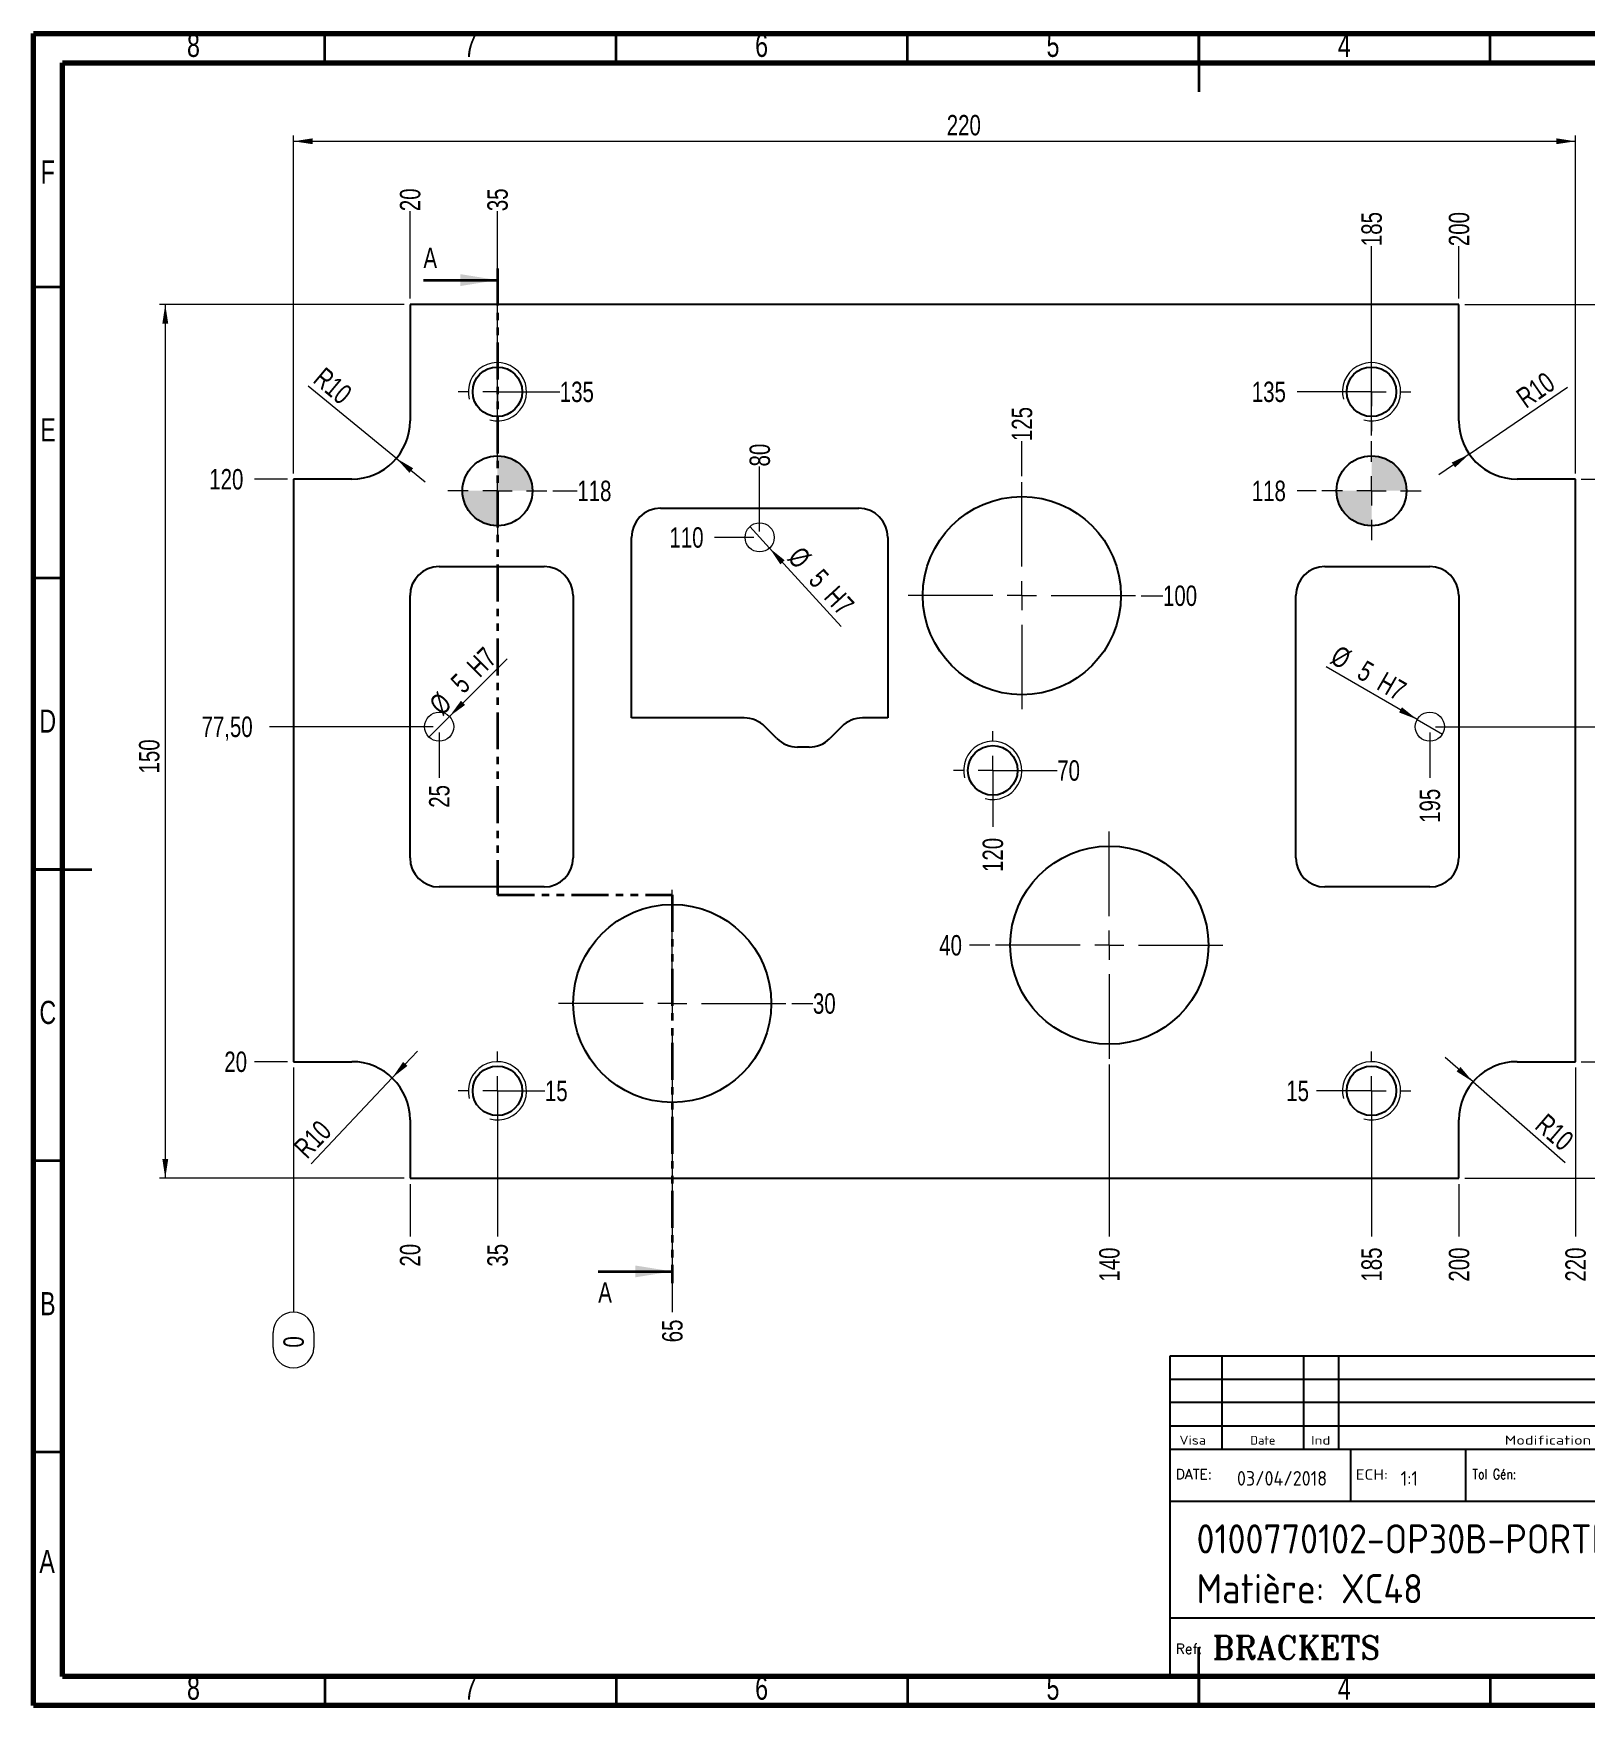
# Model space of a CAD drawing. Header units: millimetres. Extents: x 15 to 415, y 5 to 292.
# Drawn here: x 15 to 281.4, y 5 to 292 of the extents above; entities that cross this region are included whole.
import ezdxf

# ---------------------------------------------------------------- set-up
doc = ezdxf.new("R2010")
doc.units = ezdxf.units.MM
doc.linetypes.add('PHANTOM', pattern=[12.7, 6.35, -1.27, 1.27, -1.27, 1.27, -1.27])
doc.layers.add('DIMENSIONS', color=176, linetype='Continuous')
doc.styles.add('SLDTEXTSTYLE0', font='TXT', dxfattribs={"width": 0.75})
doc.styles.add('SLDTEXTSTYLE1', font='ISOCP')
doc.styles.add('SLDTEXTSTYLE10', font='ISOCP', dxfattribs={"width": 1.147311})
doc.styles.add('SLDTEXTSTYLE11', font='ISOCP', dxfattribs={"width": 1.385904})
doc.styles.add('SLDTEXTSTYLE12', font='ISOCP', dxfattribs={"width": 1.246461})
doc.styles.add('SLDTEXTSTYLE4', font='ROMANS', dxfattribs={"width": 0.8})
doc.styles.add('SLDTEXTSTYLE5', font='ROMANT')
doc.styles.add('SLDTEXTSTYLE6', font='ROMANS')
doc.styles.add('SLDTEXTSTYLE8', font='ISOCP', dxfattribs={"width": 1.446157})
doc.styles.add('SLDTEXTSTYLE9', font='ISOCP', dxfattribs={"width": 1.294402})
doc.dimstyles.new('SLDDIMSTYLE0', dxfattribs={"dimtxt": 3.5, "dimasz": 3.302, "dimexe": 0, "dimexo": 0.0625, "dimgap": 0.875, "dimtad": 0, "dimtih": 1, "dimtoh": 1, "dimdec": 0, "dimrnd": 1e-09, "dimdsep": 46, "dimtxsty": 'SLDTEXTSTYLE0', "dimblk1": 'NONE', "dimblk2": 'NONE', "dimsah": 1, "dimcen": 0.09, "dimadec": 0, "dimazin": 2, "dimtfac": 1, "dimtdec": 0, "dimtofl": 0, "dimtmove": 0, "dimatfit": 3, "dimldrblk": 'NONE', "dimfxl": 1, "dimfrac": 2, "dimtolj": 1, "dimtzin": 12, "dimarcsym": 0})
doc.dimstyles.new('SLDDIMSTYLE1', dxfattribs={"dimtxt": 3.5, "dimasz": 3.302, "dimexe": 0, "dimexo": 0.0625, "dimgap": 0.875, "dimtad": 0, "dimtih": 1, "dimtoh": 1, "dimrnd": 1e-09, "dimzin": 12, "dimdsep": 46, "dimtxsty": 'SLDTEXTSTYLE0', "dimblk1": 'NONE', "dimblk2": 'NONE', "dimsah": 1, "dimcen": 0.09, "dimadec": 0, "dimazin": 3, "dimtfac": 1, "dimtofl": 0, "dimtmove": 0, "dimatfit": 3, "dimldrblk": 'NONE', "dimfxl": 1, "dimfrac": 2, "dimtolj": 1, "dimtzin": 12, "dimarcsym": 0})
doc.dimstyles.new('SLDDIMSTYLE2', dxfattribs={"dimtxt": 3.5, "dimasz": 3.302, "dimexe": 0, "dimexo": 0.0625, "dimgap": 0.875, "dimtad": 1, "dimrnd": 1e-09, "dimzin": 12, "dimdsep": 46, "dimtxsty": 'SLDTEXTSTYLE0', "dimblk1": 'NONE', "dimsah": 1, "dimcen": 0, "dimadec": 0, "dimazin": 3, "dimtfac": 1, "dimtmove": 0, "dimatfit": 3, "dimldrblk": 'NONE', "dimfxl": 1, "dimfrac": 2, "dimtolj": 1, "dimtzin": 12, "dimarcsym": 0})
doc.dimstyles.new('SLDDIMSTYLE3', dxfattribs={"dimtxt": 3.5, "dimasz": 3.302, "dimexe": 0, "dimexo": 0.0625, "dimgap": 0.875, "dimtad": 1, "dimrnd": 1e-09, "dimzin": 12, "dimdsep": 46, "dimtxsty": 'SLDTEXTSTYLE0', "dimsah": 1, "dimcen": 0.09, "dimadec": 0, "dimazin": 3, "dimtfac": 1, "dimtofl": 0, "dimtmove": 0, "dimatfit": 3, "dimfxl": 1, "dimfrac": 2, "dimtolj": 1, "dimtzin": 12, "dimarcsym": 0})
doc.dimstyles.new('SLDDIMSTYLE4', dxfattribs={"dimtxt": 3.5, "dimasz": 3.302, "dimexe": 0, "dimexo": 0.0625, "dimgap": 0.875, "dimtad": 1, "dimrnd": 1e-09, "dimzin": 12, "dimdsep": 46, "dimtxsty": 'SLDTEXTSTYLE0', "dimsah": 1, "dimcen": 0, "dimadec": 0, "dimazin": 3, "dimtfac": 1, "dimtofl": 0, "dimtmove": 1, "dimatfit": 3, "dimfxl": 1, "dimfrac": 2, "dimtolj": 1, "dimtzin": 12, "dimarcsym": 0})

# ---------------------------------------------------------------- blocks, each defined once
blk = doc.blocks.new('_D')
at = {"color": 7, "linetype": 'Continuous', "lineweight": 18}
for p, q in [((59.62, 114.52), (59.62, 72.53)), ((56.14, 66.45), (56.14, 69.04)), ((63.11, 69.04), (63.11, 66.45))]:
    blk.add_line(p, q, dxfattribs=at)
for centre, start, end in [((59.62, 69.04), 0, 180), ((59.62, 66.45), 180, 0)]:
    blk.add_arc(centre, 3.49, start, end, dxfattribs=at)
at = {"color": 7, "linetype": 'Continuous', "lineweight": 18, "insert": (57.89, 66.45), "char_height": 3.5, "attachment_point": 1, "rotation": 90, "style": 'SLDTEXTSTYLE0'}
blk.add_mtext('0', dxfattribs=at)
blk = doc.blocks.new('_None')
blk = doc.blocks.new('_D_1')
at = {"color": 7, "linetype": 'Continuous', "lineweight": 18}
blk.add_line((79.62, 246.52), (79.62, 261.52), dxfattribs=at)
at = {"color": 7, "linetype": 'Continuous', "lineweight": 18, "insert": (77.89, 261.52), "char_height": 3.5, "attachment_point": 1, "rotation": 90, "style": 'SLDTEXTSTYLE0'}
blk.add_mtext('20', dxfattribs=at)
blk = doc.blocks.new('_D_2')
at = {"color": 7, "linetype": 'Continuous', "lineweight": 18}
blk.add_line((79.62, 94.52), (79.62, 85.52), dxfattribs=at)
at = {"color": 7, "linetype": 'Continuous', "lineweight": 18, "insert": (77.89, 80.35), "char_height": 3.5, "attachment_point": 1, "rotation": 90, "style": 'SLDTEXTSTYLE0'}
blk.add_mtext('20', dxfattribs=at)
blk = doc.blocks.new('_D_3')
at = {"color": 7, "linetype": 'Continuous', "lineweight": 18}
blk.add_line((84.62, 172.02), (84.62, 164.28), dxfattribs=at)
at = {"color": 7, "linetype": 'Continuous', "lineweight": 18, "insert": (82.89, 159.11), "char_height": 3.5, "attachment_point": 1, "rotation": 90, "style": 'SLDTEXTSTYLE0'}
blk.add_mtext('25', dxfattribs=at)
blk = doc.blocks.new('_D_4')
at = {"color": 7, "linetype": 'Continuous', "lineweight": 18}
blk.add_line((94.62, 109.52), (94.62, 85.52), dxfattribs=at)
at = {"color": 7, "linetype": 'Continuous', "lineweight": 18, "insert": (92.89, 80.35), "char_height": 3.5, "attachment_point": 1, "rotation": 90, "style": 'SLDTEXTSTYLE0'}
blk.add_mtext('35', dxfattribs=at)
blk = doc.blocks.new('_D_5')
at = {"color": 7, "linetype": 'Continuous', "lineweight": 18}
blk.add_line((94.62, 223.02), (94.62, 261.52), dxfattribs=at)
at = {"color": 7, "linetype": 'Continuous', "lineweight": 18, "insert": (92.89, 261.52), "char_height": 3.5, "attachment_point": 1, "rotation": 90, "style": 'SLDTEXTSTYLE0'}
blk.add_mtext('35', dxfattribs=at)
blk = doc.blocks.new('_D_6')
at = {"color": 7, "linetype": 'Continuous', "lineweight": 18}
blk.add_line((124.62, 105.02), (124.62, 72.53), dxfattribs=at)
at = {"color": 7, "linetype": 'Continuous', "lineweight": 18, "insert": (122.89, 67.35), "char_height": 3.5, "attachment_point": 1, "rotation": 90, "style": 'SLDTEXTSTYLE0'}
blk.add_mtext('65', dxfattribs=at)
blk = doc.blocks.new('_D_7')
at = {"color": 7, "linetype": 'Continuous', "lineweight": 18}
blk.add_line((139.62, 206.52), (139.62, 217.7), dxfattribs=at)
at = {"color": 7, "linetype": 'Continuous', "lineweight": 18, "insert": (137.89, 217.7), "char_height": 3.5, "attachment_point": 1, "rotation": 90, "style": 'SLDTEXTSTYLE0'}
blk.add_mtext('80', dxfattribs=at)
blk = doc.blocks.new('_D_8')
at = {"color": 7, "linetype": 'Continuous', "lineweight": 18}
blk.add_line((179.62, 164.52), (179.62, 155.85), dxfattribs=at)
at = {"color": 7, "linetype": 'Continuous', "lineweight": 18, "insert": (177.89, 148.09), "char_height": 3.5, "attachment_point": 1, "rotation": 90, "style": 'SLDTEXTSTYLE0'}
blk.add_mtext('120', dxfattribs=at)
blk = doc.blocks.new('_D_9')
at = {"color": 7, "linetype": 'Continuous', "lineweight": 18}
blk.add_line((184.62, 216.02), (184.62, 222.05), dxfattribs=at)
at = {"color": 7, "linetype": 'Continuous', "lineweight": 18, "insert": (182.89, 222.05), "char_height": 3.5, "attachment_point": 1, "rotation": 90, "style": 'SLDTEXTSTYLE0'}
blk.add_mtext('125', dxfattribs=at)
blk = doc.blocks.new('_D_10')
at = {"color": 7, "linetype": 'Continuous', "lineweight": 18}
blk.add_line((199.62, 115.02), (199.62, 85.52), dxfattribs=at)
at = {"color": 7, "linetype": 'Continuous', "lineweight": 18, "insert": (197.89, 77.77), "char_height": 3.5, "attachment_point": 1, "rotation": 90, "style": 'SLDTEXTSTYLE0'}
blk.add_mtext('140', dxfattribs=at)
blk = doc.blocks.new('_D_11')
at = {"color": 7, "linetype": 'Continuous', "lineweight": 18}
blk.add_line((244.62, 109.52), (244.62, 85.52), dxfattribs=at)
at = {"color": 7, "linetype": 'Continuous', "lineweight": 18, "insert": (242.89, 77.77), "char_height": 3.5, "attachment_point": 1, "rotation": 90, "style": 'SLDTEXTSTYLE0'}
blk.add_mtext('185', dxfattribs=at)
blk = doc.blocks.new('_D_12')
at = {"color": 7, "linetype": 'Continuous', "lineweight": 18}
blk.add_line((244.62, 223.02), (244.62, 255.52), dxfattribs=at)
at = {"color": 7, "linetype": 'Continuous', "lineweight": 18, "insert": (242.89, 255.52), "char_height": 3.5, "attachment_point": 1, "rotation": 90, "style": 'SLDTEXTSTYLE0'}
blk.add_mtext('185', dxfattribs=at)
blk = doc.blocks.new('_D_13')
at = {"color": 7, "linetype": 'Continuous', "lineweight": 18}
blk.add_line((254.62, 172.02), (254.62, 164.28), dxfattribs=at)
at = {"color": 7, "linetype": 'Continuous', "lineweight": 18, "insert": (252.89, 156.52), "char_height": 3.5, "attachment_point": 1, "rotation": 90, "style": 'SLDTEXTSTYLE0'}
blk.add_mtext('195', dxfattribs=at)
blk = doc.blocks.new('_D_14')
at = {"color": 7, "linetype": 'Continuous', "lineweight": 18}
blk.add_line((259.62, 246.52), (259.62, 255.52), dxfattribs=at)
at = {"color": 7, "linetype": 'Continuous', "lineweight": 18, "insert": (257.89, 255.52), "char_height": 3.5, "attachment_point": 1, "rotation": 90, "style": 'SLDTEXTSTYLE0'}
blk.add_mtext('200', dxfattribs=at)
blk = doc.blocks.new('_D_15')
at = {"color": 7, "linetype": 'Continuous', "lineweight": 18}
blk.add_line((259.62, 94.52), (259.62, 85.52), dxfattribs=at)
at = {"color": 7, "linetype": 'Continuous', "lineweight": 18, "insert": (257.89, 77.77), "char_height": 3.5, "attachment_point": 1, "rotation": 90, "style": 'SLDTEXTSTYLE0'}
blk.add_mtext('200', dxfattribs=at)
blk = doc.blocks.new('_D_16')
at = {"color": 7, "linetype": 'Continuous', "lineweight": 18}
blk.add_line((279.62, 114.52), (279.62, 85.52), dxfattribs=at)
at = {"color": 7, "linetype": 'Continuous', "lineweight": 18, "insert": (277.89, 77.77), "char_height": 3.5, "attachment_point": 1, "rotation": 90, "style": 'SLDTEXTSTYLE0'}
blk.add_mtext('220', dxfattribs=at)
blk = doc.blocks.new('_D_17')
at = {"color": 7, "linetype": 'Continuous', "lineweight": 18}
for p, q in [((296.41, 99.01), (299, 99.01)), ((260.62, 95.52), (292.92, 95.52)), ((299, 92.03), (296.41, 92.03))]:
    blk.add_line(p, q, dxfattribs=at)
for centre, start, end in [((296.41, 95.52), 90, 270), ((299, 95.52), 270, 90)]:
    blk.add_arc(centre, 3.49, start, end, dxfattribs=at)
at = {"color": 7, "linetype": 'Continuous', "lineweight": 18, "insert": (296.41, 97.26), "char_height": 3.5, "attachment_point": 1, "style": 'SLDTEXTSTYLE0'}
blk.add_mtext('0', dxfattribs=at)
blk = doc.blocks.new('_D_18')
at = {"color": 7, "linetype": 'Continuous', "lineweight": 18}
blk.add_line((243.62, 110.52), (235.16, 110.52), dxfattribs=at)
at = {"color": 7, "linetype": 'Continuous', "lineweight": 18, "insert": (229.99, 112.26), "char_height": 3.5, "attachment_point": 1, "style": 'SLDTEXTSTYLE0'}
blk.add_mtext('15', dxfattribs=at)
blk = doc.blocks.new('_D_19')
at = {"color": 7, "linetype": 'Continuous', "lineweight": 18}
blk.add_line((95.62, 110.52), (102.77, 110.52), dxfattribs=at)
at = {"color": 7, "linetype": 'Continuous', "lineweight": 18, "insert": (102.77, 112.26), "char_height": 3.5, "attachment_point": 1, "style": 'SLDTEXTSTYLE0'}
blk.add_mtext('15', dxfattribs=at)
blk = doc.blocks.new('_D_20')
at = {"color": 7, "linetype": 'Continuous', "lineweight": 18}
blk.add_line((58.62, 115.52), (52.93, 115.52), dxfattribs=at)
at = {"color": 7, "linetype": 'Continuous', "lineweight": 18, "insert": (47.75, 117.26), "char_height": 3.5, "attachment_point": 1, "style": 'SLDTEXTSTYLE0'}
blk.add_mtext('20', dxfattribs=at)
blk = doc.blocks.new('_D_21')
at = {"color": 7, "linetype": 'Continuous', "lineweight": 18}
blk.add_line((280.62, 115.52), (292.92, 115.52), dxfattribs=at)
at = {"color": 7, "linetype": 'Continuous', "lineweight": 18, "insert": (292.92, 117.26), "char_height": 3.5, "attachment_point": 1, "style": 'SLDTEXTSTYLE0'}
blk.add_mtext('20', dxfattribs=at)
blk = doc.blocks.new('_D_22')
at = {"color": 7, "linetype": 'Continuous', "lineweight": 18}
blk.add_line((145.12, 125.52), (148.77, 125.52), dxfattribs=at)
at = {"color": 7, "linetype": 'Continuous', "lineweight": 18, "insert": (148.77, 127.26), "char_height": 3.5, "attachment_point": 1, "style": 'SLDTEXTSTYLE0'}
blk.add_mtext('30', dxfattribs=at)
blk = doc.blocks.new('_D_23')
at = {"color": 7, "linetype": 'Continuous', "lineweight": 18}
blk.add_line((179.12, 135.52), (175.61, 135.52), dxfattribs=at)
at = {"color": 7, "linetype": 'Continuous', "lineweight": 18, "insert": (170.44, 137.26), "char_height": 3.5, "attachment_point": 1, "style": 'SLDTEXTSTYLE0'}
blk.add_mtext('40', dxfattribs=at)
blk = doc.blocks.new('_D_24')
at = {"color": 7, "linetype": 'Continuous', "lineweight": 18}
blk.add_line((180.62, 165.52), (190.69, 165.52), dxfattribs=at)
at = {"color": 7, "linetype": 'Continuous', "lineweight": 18, "insert": (190.69, 167.26), "char_height": 3.5, "attachment_point": 1, "style": 'SLDTEXTSTYLE0'}
blk.add_mtext('70', dxfattribs=at)
blk = doc.blocks.new('_D_25')
at = {"color": 7, "linetype": 'Continuous', "lineweight": 18}
blk.add_line((83.62, 173.02), (55.48, 173.02), dxfattribs=at)
at = {"color": 7, "linetype": 'Continuous', "lineweight": 18, "insert": (43.84, 174.76), "char_height": 3.5, "attachment_point": 1, "style": 'SLDTEXTSTYLE0'}
blk.add_mtext('77,50', dxfattribs=at)
blk = doc.blocks.new('_D_26')
at = {"color": 7, "linetype": 'Continuous', "lineweight": 18}
blk.add_line((255.62, 173.02), (292.92, 173.02), dxfattribs=at)
at = {"color": 7, "linetype": 'Continuous', "lineweight": 18, "insert": (292.92, 174.76), "char_height": 3.5, "attachment_point": 1, "style": 'SLDTEXTSTYLE0'}
blk.add_mtext('77,50', dxfattribs=at)
blk = doc.blocks.new('_D_27')
at = {"color": 7, "linetype": 'Continuous', "lineweight": 18}
blk.add_line((205.12, 195.52), (208.84, 195.52), dxfattribs=at)
at = {"color": 7, "linetype": 'Continuous', "lineweight": 18, "insert": (208.84, 197.26), "char_height": 3.5, "attachment_point": 1, "style": 'SLDTEXTSTYLE0'}
blk.add_mtext('100', dxfattribs=at)
blk = doc.blocks.new('_D_28')
at = {"color": 7, "linetype": 'Continuous', "lineweight": 18}
blk.add_line((138.62, 205.52), (131.9, 205.52), dxfattribs=at)
at = {"color": 7, "linetype": 'Continuous', "lineweight": 18, "insert": (124.14, 207.26), "char_height": 3.5, "attachment_point": 1, "style": 'SLDTEXTSTYLE0'}
blk.add_mtext('110', dxfattribs=at)
blk = doc.blocks.new('_D_29')
at = {"color": 7, "linetype": 'Continuous', "lineweight": 18}
blk.add_line((104.12, 213.52), (108.33, 213.52), dxfattribs=at)
at = {"color": 7, "linetype": 'Continuous', "lineweight": 18, "insert": (108.33, 215.26), "char_height": 3.5, "attachment_point": 1, "style": 'SLDTEXTSTYLE0'}
blk.add_mtext('118', dxfattribs=at)
blk = doc.blocks.new('_D_30')
at = {"color": 7, "linetype": 'Continuous', "lineweight": 18}
blk.add_line((235.12, 213.52), (231.84, 213.52), dxfattribs=at)
at = {"color": 7, "linetype": 'Continuous', "lineweight": 18, "insert": (224.08, 215.26), "char_height": 3.5, "attachment_point": 1, "style": 'SLDTEXTSTYLE0'}
blk.add_mtext('118', dxfattribs=at)
blk = doc.blocks.new('_D_31')
at = {"color": 7, "linetype": 'Continuous', "lineweight": 18}
blk.add_line((280.62, 215.52), (292.92, 215.52), dxfattribs=at)
at = {"color": 7, "linetype": 'Continuous', "lineweight": 18, "insert": (292.92, 217.26), "char_height": 3.5, "attachment_point": 1, "style": 'SLDTEXTSTYLE0'}
blk.add_mtext('120', dxfattribs=at)
blk = doc.blocks.new('_D_32')
at = {"color": 7, "linetype": 'Continuous', "lineweight": 18}
blk.add_line((58.62, 215.52), (52.93, 215.52), dxfattribs=at)
at = {"color": 7, "linetype": 'Continuous', "lineweight": 18, "insert": (45.17, 217.26), "char_height": 3.5, "attachment_point": 1, "style": 'SLDTEXTSTYLE0'}
blk.add_mtext('120', dxfattribs=at)
blk = doc.blocks.new('_D_33')
at = {"color": 7, "linetype": 'Continuous', "lineweight": 18}
blk.add_line((243.62, 230.52), (231.84, 230.52), dxfattribs=at)
at = {"color": 7, "linetype": 'Continuous', "lineweight": 18, "insert": (224.08, 232.26), "char_height": 3.5, "attachment_point": 1, "style": 'SLDTEXTSTYLE0'}
blk.add_mtext('135', dxfattribs=at)
blk = doc.blocks.new('_D_34')
at = {"color": 7, "linetype": 'Continuous', "lineweight": 18}
blk.add_line((95.62, 230.52), (105.32, 230.52), dxfattribs=at)
at = {"color": 7, "linetype": 'Continuous', "lineweight": 18, "insert": (105.32, 232.26), "char_height": 3.5, "attachment_point": 1, "style": 'SLDTEXTSTYLE0'}
blk.add_mtext('135', dxfattribs=at)
blk = doc.blocks.new('_D_35')
at = {"color": 7, "linetype": 'Continuous', "lineweight": 18}
blk.add_line((260.62, 245.52), (292.92, 245.52), dxfattribs=at)
at = {"color": 7, "linetype": 'Continuous', "lineweight": 18, "insert": (292.92, 247.26), "char_height": 3.5, "attachment_point": 1, "style": 'SLDTEXTSTYLE0'}
blk.add_mtext('150', dxfattribs=at)
blk = doc.blocks.new('_D_36')
at = {"color": 7, "linetype": 'Continuous', "lineweight": 18}
for q in [(96.31, 184.7), (82.86, 171.26)]:
    blk.add_line((86.39, 174.79), q, dxfattribs=at)
blk.add_solid([(86.39, 174.79), (89.09, 176.77), (88.37, 177.49)], dxfattribs=at)
at = {"color": 7, "linetype": 'Continuous', "lineweight": 18, "char_height": 3.5, "attachment_point": 1, "rotation": 45, "style": 'SLDTEXTSTYLE0'}
for s, insert in [('H7', (89.09, 183.78)), ('5', (86.33, 181.02)), ('%%c', (82.64, 177.25))]:
    blk.add_mtext(s, dxfattribs=dict(at, insert=insert))
blk = doc.blocks.new('_D_37')
at = {"color": 7, "linetype": 'Continuous', "lineweight": 18}
for q in [(137.94, 207.37), (153.62, 190.22)]:
    blk.add_line((141.31, 203.68), q, dxfattribs=at)
blk.add_solid([(141.31, 203.68), (143.17, 200.9), (143.92, 201.59)], dxfattribs=at)
at = {"color": 7, "linetype": 'Continuous', "lineweight": 18, "char_height": 3.5, "attachment_point": 1, "rotation": 312.4486, "style": 'SLDTEXTSTYLE0'}
for s, insert in [('%%c', (146.83, 204.25)), ('5', (150.43, 200.39)), ('H7', (153.06, 197.51))]:
    blk.add_mtext(s, dxfattribs=dict(at, insert=insert))
blk = doc.blocks.new('_D_38')
at = {"color": 7, "linetype": 'Continuous', "lineweight": 18}
for q in [(236.84, 183.29), (256.79, 171.77)]:
    blk.add_line((252.46, 174.27), q, dxfattribs=at)
blk.add_solid([(252.46, 174.27), (249.85, 176.36), (249.35, 175.48)], dxfattribs=at)
at = {"color": 7, "linetype": 'Continuous', "lineweight": 18, "char_height": 3.5, "attachment_point": 1, "rotation": 330, "style": 'SLDTEXTSTYLE0'}
for s, insert in [('%%c', (239.07, 187.15)), ('5', (243.66, 184.55)), ('H7', (247.04, 182.6))]:
    blk.add_mtext(s, dxfattribs=dict(at, insert=insert))
blk = doc.blocks.new('_D_39')
at = {"color": 7, "linetype": 'Continuous', "lineweight": 18}
for p, q in [((59.62, 216.52), (59.62, 274.52)), ((59.62, 273.52), (279.62, 273.52)), ((279.62, 216.52), (279.62, 274.52))]:
    blk.add_line(p, q, dxfattribs=at)
for points in [[(59.62, 273.52), (62.93, 273.02), (62.93, 274.03)], [(279.62, 273.52), (276.32, 274.03), (276.32, 273.02)]]:
    blk.add_solid(points, dxfattribs=at)
at = {"color": 7, "linetype": 'Continuous', "lineweight": 18, "insert": (171.73, 278.04), "char_height": 3.5, "attachment_point": 1, "style": 'SLDTEXTSTYLE0'}
blk.add_mtext('220', dxfattribs=at)
blk = doc.blocks.new('_D_40')
at = {"color": 7, "linetype": 'Continuous', "lineweight": 18}
for p, q in [((78.62, 245.52), (36.62, 245.52)), ((37.62, 245.52), (37.62, 95.52)), ((78.62, 95.52), (36.62, 95.52))]:
    blk.add_line(p, q, dxfattribs=at)
for points in [[(37.62, 245.52), (37.12, 242.22), (38.13, 242.22)], [(37.62, 95.52), (38.13, 98.83), (37.12, 98.83)]]:
    blk.add_solid(points, dxfattribs=at)
at = {"color": 7, "linetype": 'Continuous', "lineweight": 18, "insert": (33.11, 165), "char_height": 3.5, "attachment_point": 1, "rotation": 90, "style": 'SLDTEXTSTYLE0'}
blk.add_mtext('150', dxfattribs=at)
blk = doc.blocks.new('_D_41')
at = {"color": 7, "linetype": 'Continuous', "lineweight": 18}
for q in [(62.13, 231.49), (82.2, 215.07)]:
    blk.add_line((77.28, 219.09), q, dxfattribs=at)
blk.add_solid([(77.28, 219.09), (79.52, 216.61), (80.16, 217.4)], dxfattribs=at)
at = {"color": 7, "linetype": 'Continuous', "lineweight": 18, "insert": (65.03, 234.95), "char_height": 3.5, "attachment_point": 1, "rotation": 319.988, "style": 'SLDTEXTSTYLE0'}
blk.add_mtext('R10', dxfattribs=at)
blk = doc.blocks.new('_D_42')
at = {"color": 7, "linetype": 'Continuous', "lineweight": 18}
for q in [(278.28, 231.29), (256.16, 216.25)]:
    blk.add_line((261.41, 219.82), q, dxfattribs=at)
blk.add_solid([(261.41, 219.82), (258.4, 218.38), (258.97, 217.54)], dxfattribs=at)
at = {"color": 7, "linetype": 'Continuous', "lineweight": 18, "insert": (269.13, 230.43), "char_height": 3.5, "attachment_point": 1, "rotation": 34.7846, "style": 'SLDTEXTSTYLE0'}
blk.add_mtext('R10', dxfattribs=at)
blk = doc.blocks.new('_D_43')
at = {"color": 7, "linetype": 'Continuous', "lineweight": 18}
for q in [(257.28, 116.24), (277.85, 98.2)]:
    blk.add_line((262.05, 112.05), q, dxfattribs=at)
blk.add_solid([(262.05, 112.05), (259.9, 114.61), (259.23, 113.85)], dxfattribs=at)
at = {"color": 7, "linetype": 'Continuous', "lineweight": 18, "insert": (274.74, 106.85), "char_height": 3.5, "attachment_point": 1, "rotation": 319.2344, "style": 'SLDTEXTSTYLE0'}
blk.add_mtext('R10', dxfattribs=at)
blk = doc.blocks.new('_D_44')
at = {"color": 7, "linetype": 'Continuous', "lineweight": 18}
for q in [(80.9, 117.36), (62.67, 97.97)]:
    blk.add_line((76.55, 112.74), q, dxfattribs=at)
blk.add_solid([(76.55, 112.74), (79.18, 114.8), (78.44, 115.49)], dxfattribs=at)
at = {"color": 7, "linetype": 'Continuous', "lineweight": 18, "insert": (59.41, 101.1), "char_height": 3.5, "attachment_point": 1, "rotation": 46.1754, "style": 'SLDTEXTSTYLE0'}
blk.add_mtext('R10', dxfattribs=at)
blk = doc.blocks.new('SW_CENTERMARKSYMBOL_0')
at = {"color": 0, "linetype": 'Continuous', "lineweight": 0}
for p, q in [((0, 5), (0, 6.75)), ((-5, 0), (-6.75, 0)), ((0, 0), (-2.5, 0)), ((0, 0), (0, 2.5)), ((0, 0), (0, -2.5)), ((0, 0), (2.5, 0)), ((5, 0), (6.75, 0)), ((0, -5), (0, -6.75))]:
    blk.add_line(p, q, dxfattribs=at)
blk = doc.blocks.new('SW_CENTERMARKSYMBOL_1')
at = {"color": 0, "linetype": 'Continuous', "lineweight": 0}
for p, q in [((0, 5), (0, 6.75)), ((-5, 0), (-6.75, 0)), ((0, 0), (-2.5, 0)), ((0, 0), (0, 2.5)), ((0, 0), (0, -2.5)), ((0, 0), (2.5, 0)), ((5, 0), (6.75, 0)), ((0, -5), (0, -6.75))]:
    blk.add_line(p, q, dxfattribs=at)
blk = doc.blocks.new('SW_CENTERMARKSYMBOL_2')
at = {"color": 0, "linetype": 'Continuous', "lineweight": 0}
for p, q in [((0, 5), (0, 6.75)), ((-5, 0), (-6.75, 0)), ((0, 0), (-2.5, 0)), ((0, 0), (0, 2.5)), ((0, 0), (0, -2.5)), ((0, 0), (2.5, 0)), ((5, 0), (6.75, 0)), ((0, -5), (0, -6.75))]:
    blk.add_line(p, q, dxfattribs=at)
blk = doc.blocks.new('SW_CENTERMARKSYMBOL_3')
at = {"color": 0, "linetype": 'Continuous', "lineweight": 0}
for p, q in [((0, 5), (0, 6.75)), ((-5, 0), (-6.75, 0)), ((0, 0), (-2.5, 0)), ((0, 0), (0, 2.5)), ((0, 0), (0, -2.5)), ((0, 0), (2.5, 0)), ((5, 0), (6.75, 0)), ((0, -5), (0, -6.75))]:
    blk.add_line(p, q, dxfattribs=at)
blk = doc.blocks.new('SW_CENTERMARKSYMBOL_4')
at = {"color": 0, "linetype": 'Continuous', "lineweight": 0}
for p, q in [((0, 5), (0, 6.75)), ((-5, 0), (-6.75, 0)), ((0, 0), (-2.5, 0)), ((0, 0), (0, 2.5)), ((0, 0), (0, -2.5)), ((0, 0), (2.5, 0)), ((5, 0), (6.75, 0)), ((0, -5), (0, -6.75))]:
    blk.add_line(p, q, dxfattribs=at)
blk = doc.blocks.new('SW_CENTERMARKSYMBOL_5')
at = {"color": 0, "linetype": 'Continuous', "lineweight": 0}
for p, q in [((0, 5), (0, 8.5)), ((-5, 0), (-8.5, 0)), ((0, 0), (-2.5, 0)), ((0, 0), (0, 2.5)), ((0, 0), (0, -2.5)), ((0, 0), (2.5, 0)), ((5, 0), (8.5, 0)), ((0, -5), (0, -8.5))]:
    blk.add_line(p, q, dxfattribs=at)
blk = doc.blocks.new('SW_CENTERMARKSYMBOL_6')
at = {"color": 0, "linetype": 'Continuous', "lineweight": 0}
for p, q in [((0, 5), (0, 8.5)), ((-5, 0), (-8.5, 0)), ((0, 0), (-2.5, 0)), ((0, 0), (0, 2.5)), ((0, 0), (0, -2.5)), ((0, 0), (2.5, 0)), ((5, 0), (8.5, 0)), ((0, -5), (0, -8.5))]:
    blk.add_line(p, q, dxfattribs=at)
blk = doc.blocks.new('SW_CENTERMARKSYMBOL_7')
at = {"color": 0, "linetype": 'Continuous', "lineweight": 0}
for p, q in [((0, 5), (0, 19.5)), ((-5, 0), (-19.5, 0)), ((0, 0), (-2.5, 0)), ((0, 0), (0, 2.5)), ((0, 0), (0, -2.5)), ((0, 0), (2.5, 0)), ((5, 0), (19.5, 0)), ((0, -5), (0, -19.5))]:
    blk.add_line(p, q, dxfattribs=at)
blk = doc.blocks.new('SW_CENTERMARKSYMBOL_8')
at = {"color": 0, "linetype": 'Continuous', "lineweight": 0}
for p, q in [((0, 5), (0, 19.5)), ((-5, 0), (-19.5, 0)), ((0, 0), (-2.5, 0)), ((0, 0), (0, 2.5)), ((0, 0), (0, -2.5)), ((0, 0), (2.5, 0)), ((5, 0), (19.5, 0)), ((0, -5), (0, -19.5))]:
    blk.add_line(p, q, dxfattribs=at)
blk = doc.blocks.new('SW_CENTERMARKSYMBOL_9')
at = {"color": 0, "linetype": 'Continuous', "lineweight": 0}
for p, q in [((0, 5), (0, 19.5)), ((-5, 0), (-19.5, 0)), ((0, 0), (-2.5, 0)), ((0, 0), (0, 2.5)), ((0, 0), (0, -2.5)), ((0, 0), (2.5, 0)), ((5, 0), (19.5, 0)), ((0, -5), (0, -19.5))]:
    blk.add_line(p, q, dxfattribs=at)
blk = doc.blocks.new('SW_DOWELSYMBOL_0')
at = {"linetype": 'Continuous', "lineweight": 0}
h = blk.add_hatch(color=0, dxfattribs=at)
edge = h.paths.add_edge_path(flags=0)
edge.add_arc((0, 0), 6, 0, 90)
edge.add_line((0, 6), (0, 0))
edge.add_line((0, 0), (6, 0))
h = blk.add_hatch(color=0, dxfattribs=at)
edge = h.paths.add_edge_path(flags=0)
edge.add_arc((0, 0), 6, 180, 270)
edge.add_line((0, -6), (0, 0))
edge.add_line((0, 0), (-6, 0))
at = {"color": 0, "linetype": 'Continuous', "lineweight": 0}
blk.add_circle((0, 0), 6, dxfattribs=at)
blk = doc.blocks.new('SW_DOWELSYMBOL_1')
at = {"linetype": 'Continuous', "lineweight": 0}
h = blk.add_hatch(color=0, dxfattribs=at)
edge = h.paths.add_edge_path(flags=0)
edge.add_arc((0, 0), 6, 0, 90)
edge.add_line((0, 6), (0, 0))
edge.add_line((0, 0), (6, 0))
h = blk.add_hatch(color=0, dxfattribs=at)
edge = h.paths.add_edge_path(flags=0)
edge.add_arc((0, 0), 6, 180, 270)
edge.add_line((0, -6), (0, 0))
edge.add_line((0, 0), (-6, 0))
at = {"color": 0, "linetype": 'Continuous', "lineweight": 0}
blk.add_circle((0, 0), 6, dxfattribs=at)

msp = doc.modelspace()

# ---------------------------------------------------------------- linework, layer by layer
at = {"color": 7, "linetype": 'Continuous', "lineweight": 70}
for p, q in [((15, 5), (15, 292)), ((15, 292), (415, 292)), ((20, 10), (20, 287)), ((20, 287), (410, 287)), ((410, 10), (20, 10)), ((415, 5), (15, 5))]:
    msp.add_line(p, q, dxfattribs=at)
at = {"color": 7, "linetype": 'Continuous', "lineweight": 35}
for p, q in [((65, 287), (65, 292)), ((115, 287), (115, 292)), ((165, 287), (165, 292)), ((215, 292), (215, 282)), ((215, 287), (215, 292)), ((265, 287), (265, 292)), ((20, 248.5), (15, 248.5)), ((81.925, 249.694), (94.625, 249.694)), ((20, 198.5), (15, 198.5)), ((15, 148.5), (25, 148.5)), ((20, 148.5), (15, 148.5)), ((20, 98.5), (15, 98.5)), ((111.925, 79.524), (124.625, 79.524)), ((20, 48.5), (15, 48.5)), ((215, 5), (215, 15)), ((65, 10), (65, 5)), ((115, 10), (115, 5)), ((165, 10), (165, 5)), ((215, 10), (215, 5)), ((265, 10), (265, 5))]:
    msp.add_line(p, q, dxfattribs=at)
at = {"color": 7, "linetype": 'PHANTOM', "lineweight": 35}
for p, q in [((94.625, 251.694), (94.625, 144.167)), ((94.625, 144.167), (124.625, 144.167)), ((124.625, 144.167), (124.625, 77.524))]:
    msp.add_line(p, q, dxfattribs=at)
at = {"color": 7, "linetype": 'Continuous', "lineweight": 25}
for p, q in [((79.625, 245.524), (79.625, 225.524)), ((259.625, 245.524), (79.625, 245.524)), ((259.625, 225.524), (259.625, 245.524)), ((59.625, 215.524), (59.625, 115.524)), ((69.625, 215.524), (59.625, 215.524)), ((279.625, 215.524), (269.625, 215.524)), ((279.625, 115.524), (279.625, 215.524)), ((122.625, 210.524), (156.625, 210.524)), ((117.625, 174.524), (117.625, 205.524)), ((161.625, 205.524), (161.625, 174.524)), ((84.625, 200.524), (102.625, 200.524)), ((236.625, 200.524), (254.625, 200.524)), ((79.625, 150.524), (79.625, 195.524)), ((107.625, 195.524), (107.625, 150.524)), ((231.625, 150.524), (231.625, 195.524)), ((259.625, 195.524), (259.625, 150.524)), ((136.983, 174.524), (117.625, 174.524)), ((142.589, 170.988), (140.518, 173.059)), ((153.732, 173.059), (151.66, 170.988)), ((161.625, 174.524), (157.267, 174.524)), ((148.125, 169.524), (146.125, 169.524)), ((102.625, 145.524), (84.625, 145.524)), ((254.625, 145.524), (236.625, 145.524)), ((59.625, 115.524), (69.625, 115.524)), ((269.625, 115.524), (279.625, 115.524)), ((79.625, 105.524), (79.625, 95.524)), ((259.625, 95.524), (259.625, 105.524)), ((79.625, 95.524), (259.625, 95.524))]:
    msp.add_line(p, q, dxfattribs=at)
for centre, radius in [((94.625, 230.524), 4.25), ((244.625, 230.524), 4.25), ((94.625, 213.524), 6), ((244.625, 213.524), 6), ((184.625, 195.524), 17), ((179.625, 165.524), 4.25), ((199.625, 135.524), 17), ((124.625, 125.524), 17), ((94.625, 110.524), 4.25), ((244.625, 110.524), 4.25)]:
    msp.add_circle(centre, radius, dxfattribs=at)
at = {"color": 7, "linetype": 'Continuous', "lineweight": 18}
for centre in [(139.625, 205.524), (84.625, 173.024), (254.625, 173.024)]:
    msp.add_circle(centre, 2.5, dxfattribs=at)
for centre in [(94.625, 230.524), (244.625, 230.524), (179.625, 165.524), (94.625, 110.524), (244.625, 110.524)]:
    msp.add_arc(centre, 5, 255, 195, dxfattribs=at)
at = {"color": 7, "linetype": 'Continuous', "lineweight": 25}
for centre, radius, start, end in [((69.625, 225.524), 10, 270, 0), ((269.625, 225.524), 10, 180, 270), ((122.625, 205.524), 5, 90, 180), ((156.625, 205.524), 5, 0, 90), ((84.625, 195.524), 5, 90, 180), ((102.625, 195.524), 5, 0, 90), ((236.625, 195.524), 5, 90, 180), ((254.625, 195.524), 5, 0, 90), ((136.983, 169.524), 5, 45, 90), ((157.267, 169.524), 5, 90, 135), ((146.125, 174.524), 5, 225, 270), ((148.125, 174.524), 5, 270, 315), ((84.625, 150.524), 5, 180, 270), ((102.625, 150.524), 5, 270, 0), ((236.625, 150.524), 5, 180, 270), ((254.625, 150.524), 5, 270, 0), ((69.625, 105.524), 10, 0, 90), ((269.625, 105.524), 10, 90, 180)]:
    msp.add_arc(centre, radius, start, end, dxfattribs=at)
at = {"color": 7, "linetype": 'Continuous', "lineweight": 35}
for points in [[(94.625, 249.694), (88.275, 250.71), (88.275, 248.678)], [(124.625, 79.524), (118.275, 80.54), (118.275, 78.508)]]:
    msp.add_solid(points, dxfattribs=at)
at = {"layer": 'DIMENSIONS', "color": 3}
for p, q in [((308, 65), (210, 65)), ((219, 49), (219, 65)), ((233, 49), (233, 65)), ((239, 49), (239, 65)), ((210, 61), (308, 61)), ((308, 57), (210, 57)), ((210, 53), (308, 53))]:
    msp.add_line(p, q, dxfattribs=at)
at = {"layer": 'DIMENSIONS', "color": 6}
for p, q in [((210, 65), (210, 10)), ((210, 10), (410, 10))]:
    msp.add_line(p, q, dxfattribs=at)
at = {"layer": 'DIMENSIONS', "color": 1}
for p, q in [((210, 49), (410, 49)), ((241, 49), (241, 40)), ((260.731, 49), (260.731, 40)), ((332.384, 40), (210, 40)), ((332.384, 20), (210, 20))]:
    msp.add_line(p, q, dxfattribs=at)

# ---------------------------------------------------------------- block references
at = {"color": 7, "linetype": 'Continuous', "lineweight": 0}
for name, p in [('SW_CENTERMARKSYMBOL_3', (94.625, 230.524)), ('SW_CENTERMARKSYMBOL_4', (244.625, 230.524)), ('SW_CENTERMARKSYMBOL_5', (94.625, 213.524)), ('SW_CENTERMARKSYMBOL_6', (244.625, 213.524)), ('SW_DOWELSYMBOL_0', (94.625, 213.524)), ('SW_DOWELSYMBOL_1', (244.625, 213.524)), ('SW_CENTERMARKSYMBOL_9', (184.625, 195.524)), ('SW_CENTERMARKSYMBOL_0', (179.625, 165.524)), ('SW_CENTERMARKSYMBOL_8', (199.625, 135.524)), ('SW_CENTERMARKSYMBOL_7', (124.625, 125.524)), ('SW_CENTERMARKSYMBOL_2', (94.625, 110.524)), ('SW_CENTERMARKSYMBOL_1', (244.625, 110.524))]:
    msp.add_blockref(name, p, dxfattribs=at)

# ---------------------------------------------------------------- texts
at = {"color": 7, "linetype": 'Continuous', "lineweight": 0, "char_height": 3.969, "attachment_point": 2, "style": 'SLDTEXTSTYLE0'}
for s, insert in [('8', (42.46, 291.973)), ('7', (89.96, 291.973)), ('6', (139.96, 291.973)), ('5', (189.96, 291.973)), ('4', (239.96, 291.973)), ('F', (17.458, 270.223)), ('E', (17.508, 225.973)), ('D', (17.453, 175.973)), ('C', (17.459, 125.973)), ('B', (17.471, 75.973)), ('A', (17.34, 31.723)), ('8', (42.46, 9.973)), ('7', (89.96, 9.973)), ('6', (139.96, 9.973)), ('5', (189.96, 9.973)), ('4', (239.96, 9.973))]:
    msp.add_mtext(s, dxfattribs=dict(at, insert=insert))
at = {"color": 7, "linetype": 'Continuous', "char_height": 3.5, "attachment_point": 1, "style": 'SLDTEXTSTYLE0'}
for insert in [(81.925, 255.246), (111.925, 77.675)]:
    msp.add_mtext('A', dxfattribs=dict(at, insert=insert))
at = {"layer": 'DIMENSIONS', "attachment_point": 1}
for s, insert, char_height, style in [('Visa', (211.655, 51.348), 1.5671, 'SLDTEXTSTYLE12'), ('Date', (223.824, 51.283), 1.4924, 'SLDTEXTSTYLE10'), ('Ind', (234.254, 51.283), 1.4924, 'SLDTEXTSTYLE11'), ('Modification', (267.489, 51.348), 1.56705, 'SLDTEXTSTYLE8'), ('DATE:', (211.034, 45.598), 1.7277, 'SLDTEXTSTYLE6'), ('03/04/2018', (221.533, 45.253), 2.5, 'SLDTEXTSTYLE1'), ('ECH:', (241.911, 45.56), 1.8141, 'SLDTEXTSTYLE9'), ('1:1', (249.62, 45.24), 2.5, 'SLDTEXTSTYLE1'), ('Tol Gén:', (261.952, 45.598), 1.7277, 'SLDTEXTSTYLE4'), ('0100770102-OP30B-PORTE POINC', (214.603, 36.107), 5, 'SLDTEXTSTYLE1'), ('Matière: XC48', (214.603, 27.564), 5, 'SLDTEXTSTYLE1'), ('Ref:', (211.034, 15.598), 1.7277, 'SLDTEXTSTYLE6'), ('BRACKETS', (217.337, 16.951), 4, 'SLDTEXTSTYLE5')]:
    msp.add_mtext(s, dxfattribs=dict(at, insert=insert, char_height=char_height, style=style))

# ---------------------------------------------------------------- dimensions: what is measured, and where the dimension line sits
at = {"color": 7, "linetype": 'Continuous', "lineweight": 18}
dim = msp.add_linear_dim(base=(279.625, 273.524), p1=(59.625, 215.524), p2=(279.625, 215.524), dimstyle='SLDDIMSTYLE3', dxfattribs=at)
dim.commit()
dim.dimension.update_dxf_attribs({"geometry": '_D_39', "text_midpoint": (175.609, 273.524), "dimtype": 160})
for feature_location, offset, dtype, origin, dimstyle, picture, middle in [((79.625, 245.524), (0, 16), 1, (59.625, 115.524), 'SLDDIMSTYLE1', '_D_1', (79.625, 264.11)), ((94.625, 222.024), (0, 39.5), 1, (59.625, 115.524), 'SLDDIMSTYLE1', '_D_5', (94.625, 264.11)), ((244.625, 222.024), (0, 33.5), 1, (59.625, 115.524), 'SLDDIMSTYLE1', '_D_12', (244.625, 259.403)), ((259.625, 245.524), (0, 10), 1, (59.625, 115.524), 'SLDDIMSTYLE1', '_D_14', (259.625, 259.403)), ((259.625, 245.524), (33.3, 0), 0, (259.625, 95.524), 'SLDDIMSTYLE1', '_D_35', (296.804, 245.524)), ((184.625, 215.024), (0, 7.022), 1, (59.625, 115.524), 'SLDDIMSTYLE1', '_D_9', (184.625, 225.925)), ((94.625, 230.524), (10.696, 0), 0, (259.625, 95.524), 'SLDDIMSTYLE1', '_D_34', (109.201, 230.524)), ((244.625, 230.524), (-12.786, 0), 0, (259.625, 95.524), 'SLDDIMSTYLE1', '_D_33', (227.959, 230.524)), ((139.625, 205.524), (0, 12.177), 1, (59.625, 115.524), 'SLDDIMSTYLE1', '_D_7', (139.625, 220.287)), ((59.625, 215.524), (-6.7, 0), 0, (259.625, 95.524), 'SLDDIMSTYLE1', '_D_32', (49.046, 215.524)), ((103.125, 213.524), (5.206, 0), 0, (259.625, 95.524), 'SLDDIMSTYLE1', '_D_29', (112.21, 213.524)), ((236.125, 213.524), (-4.286, 0), 0, (259.625, 95.524), 'SLDDIMSTYLE1', '_D_30', (227.959, 213.524)), ((279.625, 215.524), (13.3, 0), 0, (259.625, 95.524), 'SLDDIMSTYLE1', '_D_31', (296.804, 215.524)), ((139.625, 205.524), (-7.722, 0), 0, (259.625, 95.524), 'SLDDIMSTYLE1', '_D_28', (128.024, 205.524)), ((204.125, 195.524), (4.711, 0), 0, (259.625, 95.524), 'SLDDIMSTYLE1', '_D_27', (212.715, 195.524)), ((84.625, 173.024), (-29.144, 0), 0, (259.625, 95.524), 'SLDDIMSTYLE1', '_D_25', (49.662, 173.024)), ((84.625, 173.024), (0, -8.741), 1, (59.625, 115.524), 'SLDDIMSTYLE1', '_D_3', (84.625, 161.696)), ((254.625, 173.024), (0, -8.741), 1, (59.625, 115.524), 'SLDDIMSTYLE1', '_D_13', (254.625, 160.403)), ((254.625, 173.024), (38.3, 0), 0, (259.625, 95.524), 'SLDDIMSTYLE1', '_D_26', (298.743, 173.024)), ((179.625, 165.524), (11.064, 0), 0, (259.625, 95.524), 'SLDDIMSTYLE1', '_D_24', (193.275, 165.524)), ((179.625, 165.524), (0, -9.676), 1, (59.625, 115.524), 'SLDDIMSTYLE1', '_D_8', (179.625, 151.969)), ((180.125, 135.524), (-4.516, 0), 0, (259.625, 95.524), 'SLDDIMSTYLE1', '_D_23', (173.023, 135.524)), ((144.125, 125.524), (4.647, 0), 0, (259.625, 95.524), 'SLDDIMSTYLE1', '_D_22', (151.358, 125.524)), ((59.625, 115.524), (-6.7, 0), 0, (259.625, 95.524), 'SLDDIMSTYLE1', '_D_20', (50.339, 115.524)), ((59.624916199, 115.523627291), (0, -42.998133183), 1, (59.624916199, 115.523627291), 'SLDDIMSTYLE0', '_D', (59.624916199, 67.743376204)), ((199.625, 116.024), (0, -30.5), 1, (59.625, 115.524), 'SLDDIMSTYLE1', '_D_10', (199.625, 81.644)), ((79.625, 95.524), (0, -10), 1, (59.625, 115.524), 'SLDDIMSTYLE1', '_D_2', (79.625, 82.938)), ((94.625, 110.524), (0, -25), 1, (59.625, 115.524), 'SLDDIMSTYLE1', '_D_4', (94.625, 82.938)), ((124.625, 106.024), (0, -33.498), 1, (59.625, 115.524), 'SLDDIMSTYLE1', '_D_6', (124.625, 69.939)), ((244.625, 110.524), (0, -25), 1, (59.625, 115.524), 'SLDDIMSTYLE1', '_D_11', (244.625, 81.644)), ((259.625, 95.524), (0, -10), 1, (59.625, 115.524), 'SLDDIMSTYLE1', '_D_15', (259.625, 81.644)), ((279.625, 115.524), (0, -30), 1, (59.625, 115.524), 'SLDDIMSTYLE1', '_D_16', (279.625, 81.644)), ((279.625, 115.524), (13.3, 0), 0, (259.625, 95.524), 'SLDDIMSTYLE1', '_D_21', (295.511, 115.524)), ((94.625, 110.524), (8.141, 0), 0, (259.625, 95.524), 'SLDDIMSTYLE1', '_D_19', (105.352, 110.524)), ((244.625, 110.524), (-9.464, 0), 0, (259.625, 95.524), 'SLDDIMSTYLE1', '_D_18', (232.575, 110.524)), ((259.624916199, 95.523627291), (33.299828211, 0), 0, (259.624916199, 95.523627291), 'SLDDIMSTYLE0', '_D_17', (297.706862313, 95.523627291))]:
    dim = msp.add_ordinate_dim(feature_location=feature_location, offset=offset, dtype=dtype, origin=origin, dimstyle=dimstyle, dxfattribs=at)
    dim.commit()
    dim.dimension.update_dxf_attribs({"geometry": picture, "text_midpoint": middle})
dim = msp.add_linear_dim(base=(37.625, 95.524), p1=(79.625, 245.524), p2=(79.625, 95.524), angle=90, dimstyle='SLDDIMSTYLE3', dxfattribs=at)
dim.commit()
dim.dimension.update_dxf_attribs({"geometry": '_D_40', "text_midpoint": (37.625, 168.883), "dimtype": 160})
for center, mpoint, picture, middle in [((69.625, 225.524), (77.284, 219.094), '_D_41', (64.938, 229.458)), ((269.625, 225.524), (261.412, 219.819), '_D_42', (275.289, 229.458)), ((69.625, 105.524), (76.549, 112.738), '_D_44', (64.938, 100.64)), ((269.625, 105.524), (262.051, 112.053), '_D_43', (275.289, 100.64))]:
    dim = msp.add_radius_dim(center=center, mpoint=mpoint, dimstyle='SLDDIMSTYLE4', dxfattribs=at)
    dim.commit()
    dim.dimension.update_dxf_attribs({"geometry": picture, "text_midpoint": middle, "dimtype": 164})
for p1, p2, picture, middle in [((137.938, 207.368), (141.312, 203.679), '_D_37', (148.772, 195.524)), ((82.857, 171.256), (86.393, 174.791), '_D_36', (91.302, 179.701)), ((256.79, 171.774), (252.46, 174.274), '_D_38', (243.059, 179.701))]:
    dim = msp.add_diameter_dim_2p(p1=p1, p2=p2, text='<> H7', dimstyle='SLDDIMSTYLE2', dxfattribs=at)
    dim.commit()
    dim.dimension.update_dxf_attribs({"geometry": picture, "text_midpoint": middle, "dimtype": 163})

doc.saveas('drawing.dxf')
